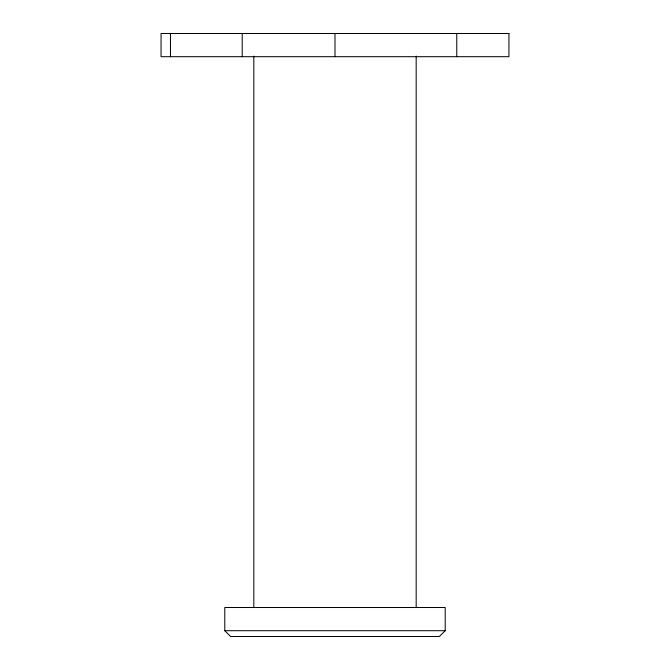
<?xml version="1.0" encoding="UTF-8"?>
<svg xmlns="http://www.w3.org/2000/svg" width="670" height="670" viewBox="0 0 670 670"><rect width="100%" height="100%" fill="white"/><g stroke="black" fill="none" stroke-linecap="round" stroke-linejoin="round"><path stroke-width="1" d="M445.207 630.705L439.394 636.5L230.589 636.5L224.785 630.705L224.785 607.506L445.207 607.506L445.207 630.705L224.785 630.705M456.756 33.5L456.756 56.69M416.171 56.129L416.171 607.506M334.992 33.5L334.992 56.69M253.821 56.129L253.821 607.506M242.222 33.5L242.222 56.69M170.465 33.5L170.465 56.69M508.949 33.5L161.051 33.5L161.051 56.69L508.94 56.69L508.949 33.5"/></g></svg>
